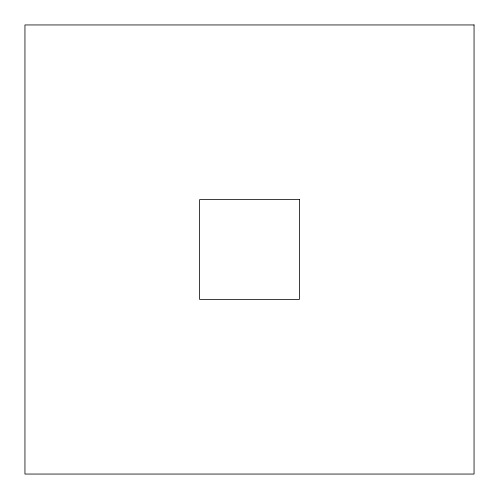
<?xml version="1.0" encoding="UTF-8"?>
<svg xmlns="http://www.w3.org/2000/svg" width="499" height="499" viewBox="0 0 499 499"><rect width="100%" height="100%" fill="white"/><g stroke="black" fill="none" stroke-linecap="round" stroke-linejoin="round"><path stroke-width="0.75" d="M474.05 24.95L24.95 24.95L24.95 474.05L474.05 474.05L474.05 24.95M299.4 199.6L199.6 199.6L199.6 299.4L299.4 299.4L299.4 199.6"/></g></svg>
